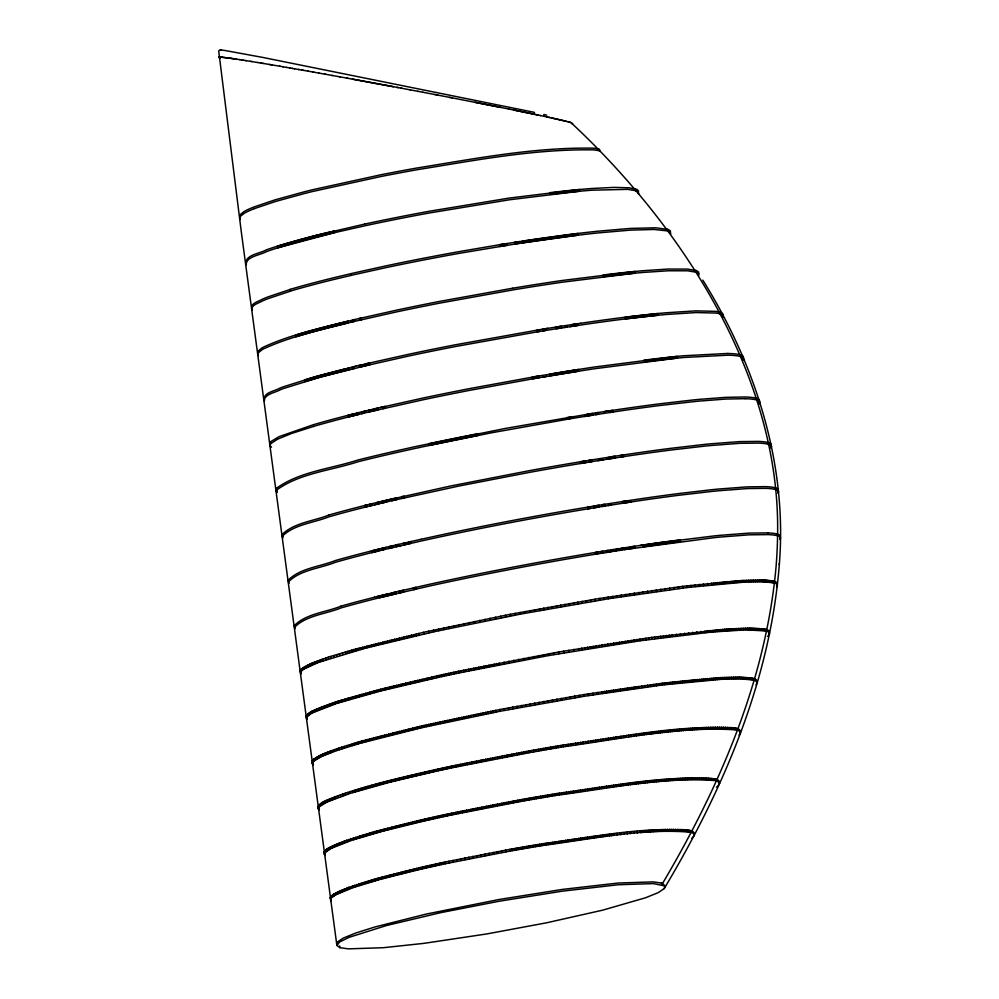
<?xml version="1.0" encoding="UTF-8"?>
<svg xmlns="http://www.w3.org/2000/svg" width="999" height="999" viewBox="0 0 999 999"><rect width="100%" height="100%" fill="white"/><g stroke="black" fill="none" stroke-linecap="round" stroke-linejoin="round"><path stroke-width="1.5" d="M777.11 583.841A45.017 7.43 -7.6 0 0 773.763 581.181L761.825 580.019L741.845 580.531L682.567 586.363L599.4 598.463L510.277 614.298L423.638 632.305L353.808 649.575L328.246 657.217L311.438 663.386L301.798 668.656L300.349 670.629L301.099 672.339M759.789 402.335L758.778 404.308M534.502 112.388L263.049 57.48L224.638 50.437L219.917 49.95L218.694 50.924L241.246 231.468L336.875 945.429L339.91 947.664L348.326 948.863L383.366 947.701L423.838 943.368L486.813 933.94L546.64 922.789L602.709 910.151L645.604 897.751L658.241 892.619L664.21 888.586C723.226 789.759 770.291 680.419 779.307 564.522L779.345 563.661M779.307 564.522C787.562 464.323 755.481 364.548 702.821 280.132M771.515 446.653L770.916 448.101M778.533 491.883L777.921 493.331M294.318 625.624C305.994 613.673 325.761 612.312 340.884 606.218M780.269 536.388L779.657 537.824M739.735 732.442L740.271 730.619L738.723 729.083A46.491 7.667 -7.6 0 0 736.051 728.184C678.109 724.325 620.342 737.374 563.149 745.067A442.345 73.002 -7.6 0 0 548.301 747.577A464.897 76.736 -7.6 0 0 528.708 751.023L453.558 765.721A457.192 75.462 -7.6 0 0 435.739 769.592C401.848 777.372 367.744 784.977 335.002 796.852C330.344 799.712 316.646 801.785 319.255 808.691M313.187 763.236L312.188 761.6L313.211 759.69L321.553 754.657L336.588 748.838L359.877 741.62L421.765 725.961L499.812 709.54L583.803 694.592L662.287 683.254L720.766 677.622L739.922 677.135L752.796 678.271A45.155 7.455 -7.6 0 1 755.506 679.195L756.83 680.344L756.618 682.167M282.105 534.49C294.093 522.739 313.449 521.153 328.671 515.134M777.16 583.841L776.61 585.039M692.931 837.312L694.38 835.139L693.256 833.291A46.454 7.667 -7.6 0 0 690.234 832.167C641.346 828.221 592.457 838.985 544.155 845.266A351.398 57.992 -7.6 0 0 527.047 848.114A372.252 61.439 -7.6 0 0 510.139 851.061L445.342 863.748A369.118 60.927 -7.6 0 0 430.02 867.107A350.524 57.855 -7.6 0 0 418.793 869.667L380.157 879.382L352.834 887.686L335.289 895.029L331.443 897.864L330.731 900.324L331.318 901.036L330.419 897.439L332.767 894.804L348.626 887.399L376.66 878.583L418.569 867.969A350.524 57.855 -7.6 0 1 429.795 865.396A369.118 60.927 -7.6 0 1 445.117 862.037L509.915 849.35A372.252 61.439 -7.6 0 1 526.823 846.403A351.398 57.992 -7.6 0 1 543.918 843.568C592.232 837.274 641.121 826.51 690.009 830.456A46.454 7.667 -7.6 0 1 693.031 831.593L694.043 832.654L693.855 834.277M638.723 193.606L638.311 191.92L636.55 190.871L627.822 189.36L592.395 190.172A133.841 22.09 -7.6 0 0 579.845 191.209L509.415 199.788L428.733 213.087A427.784 70.604 -7.6 0 0 364.785 225.811L332.667 233.079M325.374 854.17L324.313 851.81L326.973 848.988L344.43 841.033L375.037 831.53L420.716 820.042A390.634 64.473 -7.6 0 1 432.929 817.269A412.075 68.007 -7.6 0 1 449.575 813.636L519.93 799.862A418.007 68.993 -7.6 0 1 538.299 796.64A394.593 65.122 -7.6 0 1 556.88 793.543C609.215 786.75 662.112 775.024 715.109 778.908A47.09 7.767 -7.6 0 1 717.694 779.782L719.292 781.243L718.943 782.991M670.779 234.066L670.416 232.317L667.719 230.931L653.995 229.458L630.257 230.132L597.414 232.979A216.696 35.764 -7.6 0 0 578.296 235.152L514.76 244.018M313.399 426.486L291.533 433.491L277.585 439.173L270.754 443.668L270.017 445.591L271.528 447.215M307.13 717.781L306.268 716.558L306.656 715.159L311.388 711.513L336.538 701.673L380.669 689.223L438.998 675.474A546.69 90.235 -7.6 0 1 458.678 671.241L558.628 652.022L651.635 637.399L726.723 629.083L749.974 628.109L765.222 629.22L765.446 630.931L745.828 629.857L711.138 632.092L640.122 640.746L548.788 655.506L458.903 672.951A546.69 90.235 -7.6 0 0 439.223 677.185L380.894 690.921L336.763 703.383L311.613 713.224L306.88 716.857L306.493 718.256L307.355 719.48M336.875 945.429L339.623 941.995L348.926 937.387L386.438 925.536L440.609 912.674L499.175 901.235L562.562 891.133L618.306 884.752L653.346 883.591L663.935 885.751L664.797 887.025L664.21 888.586M276.036 488.598C299.288 471.503 330.844 468.856 357.929 460.015A502.06 82.867 -7.6 0 1 418.831 445.866L505.631 428.384L592.594 413.411M756.018 684.864L757.205 682.479L755.731 680.906A45.155 7.455 -7.6 0 0 753.021 679.982L740.147 678.833L720.991 679.332L662.512 684.952L584.028 696.291L500.049 711.251L421.99 727.659L360.102 743.318L336.813 750.549L321.778 756.368L313.449 761.4L312.412 763.298L313.411 764.934M723.164 317.245L723.114 315.509L720.254 313.898A46.503 7.68 -7.6 0 0 716.008 313.062L695.978 312.562L666.321 314.473A161.688 26.686 -7.6 0 0 658.204 315.234L625.287 318.918A328.421 54.208 -7.6 0 0 580.981 324.987L556.256 328.746M776.835 586.738L777.384 585.539A45.017 7.43 -7.6 0 0 773.988 582.879L763.036 581.743L743.993 582.13L686.962 587.549L608.304 598.776L520.204 614.16L433.816 631.78L364.922 648.326L318.319 662.449L303.409 669.305L300.761 671.852L301.099 673.85L300.861 672.14M717.806 786.126L719.605 783.366L717.919 781.48A47.09 7.767 -7.6 0 0 715.334 780.606C662.349 776.722 609.44 788.461 557.105 795.241A394.593 65.122 -7.6 0 0 538.523 798.351A418.007 68.993 -7.6 0 0 520.154 801.56L449.8 815.334A412.075 68.007 -7.6 0 0 433.154 818.968A390.634 64.473 -7.6 0 0 420.941 821.74L382.455 831.28L351.261 840.459L331.131 848.376L325.062 852.609L324.425 854.357L325.137 855.519L324.9 853.82M698.451 274.038L698.713 272.165L696.628 270.642L687.312 269.093L668.206 269.056L643.044 270.717A155.944 25.737 -7.6 0 0 635.152 271.441L561.301 280.607A417.857 68.968 -7.6 0 0 512.537 288.249M698.676 275.736L698.938 273.876L696.852 272.352L687.537 270.791L668.431 270.766L643.269 272.427A155.944 25.737 -7.6 0 0 635.376 273.139M739.023 735.139L740.546 732.754L738.948 730.781A46.491 7.667 -7.6 0 0 736.275 729.882C678.333 726.036 620.579 739.085 563.374 746.777A442.345 73.002 -7.6 0 0 548.526 749.275A464.897 76.736 -7.6 0 0 528.946 752.722L453.783 767.419A457.192 75.462 -7.6 0 0 435.964 771.29L389.423 782.329L350.312 793.343L326.748 802.135L319.655 806.493L318.406 808.378L319.018 810.027L318.793 808.328M722.776 315.821L722.876 313.811L720.029 312.2A46.503 7.68 -7.6 0 0 715.784 311.363L695.741 310.864L666.083 312.774A161.688 26.686 -7.6 0 0 657.979 313.524L625.062 317.22A328.421 54.208 -7.6 0 0 580.756 323.276M768.855 633.166L769.143 632.692A47.49 7.842 -7.6 0 0 765.384 629.195M769.367 634.39L768.681 635.376M742.919 358.629L743.443 357.405A47.065 7.767 -7.6 0 0 740.409 354.832L740.584 356.556M743.156 360.327L743.668 359.103A47.065 7.767 -7.6 0 0 740.634 356.543A49.088 8.104 -7.6 0 0 727.984 355.182L683.728 357.48A168.943 27.885 -7.6 0 0 677.522 358.079L594.892 368.693A437.375 72.19 -7.6 0 0 578.646 371.191L532.317 378.833M770.691 446.403L771.278 444.955A45.317 7.48 -7.6 0 0 768.331 442.619A45.792 7.555 -7.6 0 0 758.578 441.396L739.685 441.608L710.714 443.793A173.838 28.696 -7.6 0 0 704.395 444.43L670.391 448.376A360.09 59.428 -7.6 0 0 623.688 454.92M777.697 491.62L778.308 490.172A44.743 7.38 -7.6 0 0 775.386 487.862M779.882 539.535L780.494 538.099A44.381 7.33 -7.6 0 0 777.597 535.801A44.793 7.393 -7.6 0 0 767.956 534.602L749.262 534.827L720.541 537.025A172.777 28.521 -7.6 0 0 714.285 537.649L624.35 549.587M637.961 192.832L638.548 191.021L637.05 189.485L629.183 187.787L614.185 187.387L592.17 188.474A133.841 22.09 -7.6 0 0 579.62 189.51L509.19 198.077L428.509 211.388A427.784 70.604 -7.6 0 0 364.56 224.113M669.942 233.341L670.491 231.019L668.406 229.533L655.706 227.797L630.032 228.434L597.19 231.268A216.696 35.764 -7.6 0 0 578.071 233.441L514.535 242.32M758.553 402.597L759.565 400.636A45.966 7.592 -7.6 0 0 756.555 398.301A47.627 7.867 -7.6 0 0 744.854 396.99L725.486 397.365L699.138 399.375A172.09 28.397 -7.6 0 0 692.856 399.987L658.99 403.896A353.396 58.329 -7.6 0 0 612.699 410.339L604.07 411.625M767.532 636.4L768.156 635.876M691.745 838.248L692.369 837.774M716.458 787.125L717.17 786.625M254.483 208.579L275.437 201.498L304.995 193.381A296.228 48.889 -7.6 0 1 312.212 191.583L381.031 176.498A385.264 63.586 -7.6 0 1 416.67 169.793C475.049 160.414 533.816 148.926 593.144 149.875A48.314 7.98 -7.6 0 1 599.737 150.974L599.5 149.263A48.314 7.98 -7.6 0 0 592.907 148.164C533.578 147.215 474.812 158.716 416.446 168.094A385.264 63.586 -7.6 0 0 380.806 174.788L311.988 189.872A296.228 48.889 -7.6 0 0 304.77 191.683L275.212 199.8L254.258 206.88A107.979 17.82 -7.6 0 0 243.893 211.626L239.635 215.135L240.122 217.807M246.066 263.174C245.205 254.857 260.427 253.396 266.333 249.862A179.033 29.545 -7.6 0 1 277.235 246.216L315.234 235.589L364.56 224.113M354.757 319.53C324.051 327.385 292.557 333.803 263.611 347.04A94.455 15.584 -7.6 0 0 261.563 348.214L257.892 351.286L258.092 353.933M354.982 321.228C324.288 329.083 292.782 335.502 263.836 348.751A94.455 15.584 -7.6 0 0 261.8 349.912L258.129 352.984L258.316 355.632M290.259 289.423L268.057 296.878A133.391 22.015 -7.6 0 0 262.325 299.225C258.966 301.373 249.887 303.396 252.06 308.541M290.484 291.134L268.281 298.576A133.391 22.015 -7.6 0 0 262.55 300.924C259.203 303.072 250.112 305.107 252.285 310.252M356.368 366.109L316.171 376.511L283.679 386.7A155.944 25.737 -7.6 0 0 280.257 387.974C275.274 390.959 263.711 392.42 264.161 399.338M370.08 364.623L320.417 377.098L283.903 388.399A155.944 25.737 -7.6 0 0 280.482 389.685C275.499 392.669 263.936 394.118 264.385 401.036M334.615 232.617L277.46 247.927A220.604 36.414 -7.6 0 1 290.472 244.018A263.361 43.469 -7.6 0 1 304.47 240.16M270.242 444.742L269.78 443.431L271.016 441.446L279.183 436.6L313.174 424.775A328.883 54.283 -7.6 0 1 347.652 415.422L359.091 412.55M367.195 504.87L364.822 505.469L371.99 503.683M283.092 537.712A46.091 7.605 -7.6 0 1 282.38 536.188C294.268 524.438 313.723 522.852 328.908 516.833A357.18 58.953 -7.6 0 1 365.097 507.18L367.42 506.58M369.23 551.498L378.796 549.125M379.021 550.824L369.455 553.209A357.779 59.053 -7.6 0 0 335.439 562.287C320.192 568.468 300.262 569.817 288.461 581.868A44.705 7.38 -7.6 0 0 289.186 583.154M374.538 597.202L388.823 593.681M349.962 369.43L345.604 370.517A377.934 62.375 -7.6 0 0 337.013 372.689A336.588 55.557 -7.6 0 0 320.417 377.098A278.946 46.041 -7.6 0 0 304.795 381.568M365.047 507.167L372.215 505.394M371.603 550.899L393.469 545.591M371.828 552.609L383.878 549.65M376.885 596.615L403.471 590.197M347.565 368.269L349.75 367.732M359.315 414.248L354.682 415.397A402.622 66.446 -7.6 0 0 347.827 417.12L363.986 413.111M379.47 597.727L426.248 586.763A622.439 102.735 -7.6 0 1 499.787 571.465L512.787 568.943A607.579 100.275 -7.6 0 1 589.997 555.094L597.889 553.808M356.755 413.124L378.009 408.029M369.58 504.283L396.541 497.839M369.805 505.981L386.825 501.873M348.176 321.091L341.683 322.677A361.95 59.74 -7.6 0 0 326.885 326.411A314.298 51.873 -7.6 0 0 310.739 330.744A260.664 43.019 -7.6 0 0 295.617 335.14M348.401 322.802L341.908 324.388A361.95 59.74 -7.6 0 0 327.123 328.109A314.298 51.873 -7.6 0 0 310.976 332.442A260.664 43.019 -7.6 0 0 295.854 336.838M351.948 367.195L360.826 365.047M352.172 368.893L354.37 368.356M374.613 504.807L379.47 503.621M330.731 233.541L324.937 234.94A329.832 54.433 -7.6 0 0 319.23 236.351A303.908 50.162 -7.6 0 0 304.458 240.16M361.413 411.988L366.109 410.851M361.638 413.686L378.234 409.74M376.823 502.509L379.245 501.923M381.206 548.538L386.076 547.352M381.431 550.237L393.693 547.302M330.494 231.843L324.7 233.242A329.832 54.433 -7.6 0 0 318.993 234.653A303.908 50.162 -7.6 0 0 304.233 238.449A263.361 43.469 -7.6 0 0 290.234 242.307A220.604 36.414 -7.6 0 0 277.223 246.216M350.587 322.277L395.941 312.038A511.563 84.428 -7.6 0 1 439.398 303.184L512.749 289.947A417.857 68.968 -7.6 0 1 561.525 282.305L635.376 273.139A187.55 30.957 -7.6 0 0 619.417 274.8A231.331 38.174 -7.6 0 0 603.309 276.673M391.233 593.106L396.103 591.932M396.328 593.643L374.762 598.913A354.295 58.479 -7.6 0 0 341.059 607.916C325.961 614.035 306.206 615.384 294.543 627.335A44.393 7.33 -7.6 0 0 295.267 628.596M358.591 365.572L369.855 362.912M358.828 367.282L409.028 355.956A551.623 91.046 -7.6 0 1 454.97 346.616L539.885 331.381M368.469 410.277L370.841 409.715M368.693 411.988L422.677 399.875A587.874 97.028 -7.6 0 1 469.93 390.297L539.385 377.622M381.693 501.336L450.649 485.989L529.57 470.616A601.46 99.263 -7.6 0 1 566.183 464.148L586.138 460.814M381.918 503.034L396.765 499.55M388.536 546.765L398.426 544.43M388.761 548.476L421.403 540.958A629.345 103.871 -7.6 0 1 573.638 511.238L599.313 506.93M332.442 231.381L334.39 230.919M352.56 320.042L395.716 310.339A511.563 84.428 -7.6 0 1 439.173 301.486L512.524 288.236M398.551 591.358L426.024 585.064A622.439 102.735 -7.6 0 1 499.562 569.755L512.562 567.232A607.579 100.275 -7.6 0 1 589.772 553.396L597.664 552.097M398.776 593.056L403.708 591.908M365.322 363.973L408.803 354.258A551.623 91.046 -7.6 0 1 454.745 344.905L539.66 329.682M373.214 409.153L422.452 398.164A587.874 97.028 -7.6 0 1 469.705 388.586L539.16 375.911M359.19 318.481L361.413 317.969M359.415 320.192L361.638 319.668M391.783 500.711L458.841 486.051L529.795 472.315A601.46 99.263 -7.6 0 1 566.408 465.846L586.376 462.512M395.954 545.004L421.178 539.248M396.178 546.715L401.173 545.554M350.749 273.676L384.615 266.159A472.839 78.047 -7.6 0 1 459.89 251.486L504.47 243.906M350.986 275.374L384.84 267.869A472.839 78.047 -7.6 0 1 460.127 253.184L519.805 243.244M380.419 407.467L385.252 406.356M403.434 543.269L405.944 542.694M403.658 544.967L411.226 543.244M383.054 408.616L385.477 408.067M401.561 496.69L404.071 496.116M401.785 498.389L404.308 497.814M408.466 542.107L411.001 541.533M413.424 587.899L415.934 587.337M413.648 589.61L416.158 589.035M418.993 447.564L492.195 432.667L570.042 418.793M429.046 443.643L432.267 442.957A605.856 100 -7.6 0 1 451.848 438.886A623.251 102.86 -7.6 0 1 478.421 433.578M429.27 445.354L432.492 444.667A605.856 100 -7.6 0 1 452.072 440.596A623.251 102.86 -7.6 0 1 478.646 435.277M532.092 377.135L578.409 369.48A437.375 72.19 -7.6 0 1 594.655 366.995L677.285 356.368A168.943 27.885 -7.6 0 1 683.491 355.769L727.809 353.459M542.932 377.023L546.478 376.423M604.845 504.295L573.376 509.515A629.345 103.871 -7.6 0 0 421.253 539.26M566.982 417.557L572.639 416.62M567.207 419.255L592.832 415.109M580.419 461.75L591.883 459.877M580.644 463.461L592.12 461.575M587.612 507.117L590.471 506.643M587.837 508.816L590.709 508.341M536.95 330.12L561.5 326.186M537.175 331.83L545.329 330.494M599.088 505.232L593.344 506.168M593.568 507.867L605.069 506.006M595.029 552.534L602.934 551.236M595.254 554.233L603.159 552.947M499.463 244.718L519.567 241.546M499.687 246.428L507.192 245.217M542.37 329.233L547.814 328.346M542.594 330.944L561.725 327.884M588.998 460.339L614.972 456.231M589.223 462.05L603.633 459.727M600.287 551.673L608.216 550.387M600.511 553.371L635.002 547.964M584.253 416.471L598.551 414.21M597.864 460.651L615.197 457.929M601.947 504.757L627.984 500.686M602.185 506.468L610.839 505.082M605.556 550.811L613.511 549.55M605.781 552.522L611.076 551.673M586.888 414.31L598.326 412.512M607.954 505.544L634.015 501.51A357.942 59.078 -7.6 0 1 677.859 495.379L711.825 491.433A174.126 28.734 -7.6 0 1 718.119 490.796L747.077 488.586L765.933 488.349A45.117 7.443 -7.6 0 1 775.636 489.56A44.743 7.38 -7.6 0 1 778.496 491.883M610.851 549.962L618.806 548.713M613.736 551.248L616.383 550.836M556.018 327.048L577.996 323.676M606.53 459.278L623.9 456.605A360.09 59.428 -7.6 0 1 670.616 450.062L704.632 446.128A173.838 28.696 -7.6 0 1 710.938 445.504L739.922 443.306L758.84 443.094A45.792 7.555 -7.6 0 1 768.568 444.318A45.317 7.48 -7.6 0 1 771.478 446.653M616.158 549.125L624.125 547.889M619.03 550.412L621.69 549.999M595.466 412.949L612.687 410.327M595.704 414.66L612.924 412.025A353.396 58.329 -7.6 0 1 659.215 405.582L693.081 401.698A172.09 28.397 -7.6 0 1 699.362 401.074L725.711 399.063L745.142 398.676M609.178 457.117L623.676 454.907L620.766 455.344M621.478 548.289L634.777 546.253M564.46 327.46L567.207 327.048M622.177 501.573L633.791 499.812A357.942 59.078 -7.6 0 1 677.634 493.681L711.6 489.722A174.126 28.734 -7.6 0 1 717.894 489.098L746.852 486.888L765.709 486.638A45.117 7.443 -7.6 0 1 775.411 487.862M622.414 503.271L631.118 501.948M569.979 326.623L578.221 325.374M620.991 457.043L623.9 456.605M629.445 547.065L645.454 544.68A375.162 61.913 -7.6 0 1 658.865 542.757L714.06 535.939A172.777 28.521 -7.6 0 1 720.304 535.314L749.038 533.116L767.769 532.879M572.489 324.5L580.744 323.264M610.039 412.462L612.924 412.025M640.109 545.466L658.865 542.757A320.879 52.959 -7.6 0 1 680.356 539.872M643.006 546.778L645.691 546.378A375.162 61.913 -7.6 0 1 659.09 544.467A320.879 52.959 -7.6 0 1 680.581 541.583M571.965 123.551L572.652 123.539L571.89 123.551M221.179 50L220.517 49.962M221.728 57.243L228.009 57.967M227.747 57.93L229.096 58.104M228.222 57.992L229.995 58.229M229.32 58.142L235.589 59.028M230.22 58.267L230.919 58.354M231.144 58.392L231.855 58.491M232.093 58.529L232.58 58.591A124.413 4.733 11.3 0 1 235.14 58.966M235.327 58.991L236.488 59.166M236.351 59.141L239.285 59.59M239.211 59.578L241.258 59.89M241.196 59.878L242.158 60.027M242.757 60.127L243.731 60.277M243.581 60.252L245.454 60.539M245.429 60.539L246.328 60.677M246.229 60.664L250.786 61.389M250.599 61.364L252.01 61.588M251.711 61.538L257.73 62.525M257.592 62.5L260.764 63.024M260.539 62.987L261.413 63.124M261.089 63.074L263.299 63.436M262.7 63.337L269.493 64.485M269.255 64.436L271.166 64.76M270.592 64.66L271.928 64.885M271.728 64.86L280.095 66.284M279.658 66.209L283.204 66.808M283.054 66.783L286.688 67.42M286.488 67.383L290.559 68.082M289.91 67.969L292.695 68.456M292.195 68.369L294.493 68.769M294.118 68.706L299.088 69.568M298.414 69.455L302.535 70.18M302.023 70.092L303.696 70.38M303.484 70.342L308.304 71.191M307.854 71.116L313.748 72.165M312.937 72.015L318.943 73.089M318.731 73.052L332.505 75.512M324.563 74.088L325.649 74.288M332.03 75.424L340.135 76.898M339.747 76.823L347.852 78.297M346.803 78.109L352.709 79.183A463.349 17.645 11.3 0 1 393.381 86.701M352.497 79.146L398.239 87.612M396.953 87.363L401.81 88.274M400.686 88.062L410.477 89.91M409.94 89.81L418.119 91.359M417.869 91.309L423.039 92.283M422.814 92.245L435.289 94.618M434.602 94.493L437.912 95.13M436.551 94.868L450.462 97.54M449.562 97.365L452.06 97.852M451.735 97.777L498.389 106.93M500.661 107.392L497.889 106.831A263.112 10.015 11.3 0 0 474.937 102.298M499.238 107.105L508.978 109.053M508.541 108.966L514.485 110.177A133.229 5.07 11.3 0 1 538.074 115.035M513.611 110.002L540.621 115.584M664.572 885.314L661.538 883.079L653.121 881.88L618.081 883.041L562.325 889.422L498.951 899.525L426.073 914.11L374.75 927.022L355.844 932.991L343.206 938.123L337.237 942.157L336.651 943.73L337.512 944.992M540.259 115.509L544.03 116.309M543.831 116.271L546.828 116.908M546.603 116.858L548.938 117.37M548.663 117.308L549.575 117.507M549.325 117.445L551.373 117.894M551.236 117.87L565.172 121.054A47.165 1.798 11.3 0 0 551.585 117.944M543.768 114.485L546.728 115.172M565.047 121.016L566.533 121.391M566.346 121.341L568.369 121.853M567.907 121.741L568.918 122.003M568.693 121.94L570.729 122.502M570.891 122.552L570.479 122.427A30.532 1.161 11.3 0 0 569.13 122.065M570.941 122.565C679.707 223.901 781.655 375.749 777.534 537.125A423.601 392.345 -73.3 0 1 775.961 567.857C765.609 681.131 719.218 787.836 661.763 884.777L661.538 883.079M219.53 57.68L220.28 57.954A33.242 1.261 11.3 0 1 219.555 57.692L218.981 57.405M240.359 219.518L239.86 216.845L244.181 213.324A107.979 17.82 -7.6 0 1 254.545 208.579M246.303 264.872C245.429 256.568 260.652 255.107 266.571 251.573A179.033 29.545 -7.6 0 1 277.46 247.927M775.349 487.874L775.574 489.572M768.281 442.632L768.506 444.33M767.731 532.892A44.793 7.393 -7.6 0 1 777.384 534.09L777.559 535.814M756.518 398.314L756.743 400.012A45.966 7.592 -7.6 0 1 759.752 402.347M773.688 581.193L773.913 582.892M773.139 581.056L773.363 582.767M772.552 580.931L772.776 582.629M771.915 580.806L772.152 582.517M771.253 580.706L771.478 582.405M770.554 580.594L770.778 582.305M769.817 580.506L770.042 582.205M769.043 580.419L769.267 582.117M768.231 580.344L768.468 582.042M767.407 580.269L767.632 581.98M766.533 580.207L766.77 581.918M765.646 580.157L765.871 581.855M764.722 580.107L764.959 581.818M763.785 580.069L764.01 581.768M762.811 580.044L763.036 581.743M761.825 580.019L762.05 581.718M759.777 579.982L760.002 581.693M757.667 579.982L757.891 581.693M764.01 628.97L764.235 630.681M762.662 628.758L762.886 630.469M720.029 312.2L720.254 313.898M755.481 580.007L755.706 581.705M761.188 628.583L761.413 630.282M753.221 580.044L753.458 581.755M759.577 628.433L759.814 630.132M757.854 628.309L758.091 630.007M750.923 580.119L751.148 581.818M756.018 628.221L756.243 629.919M748.563 580.207L748.8 581.905M754.07 628.159L754.307 629.857M746.178 580.307L746.403 582.017M752.06 628.121L752.297 629.82M743.756 580.431L743.993 582.13M749.974 628.109L750.199 629.807M741.845 580.531L742.082 582.242M747.814 628.121L748.051 629.82M739.922 580.656L740.147 582.355M752.796 678.271L753.021 679.982M745.604 628.159L745.828 629.857M751.61 678.034L751.835 679.732M737.961 580.781L738.199 582.479M750.286 677.809L750.511 679.52M695.704 270.329L695.928 272.04M743.318 628.221L743.543 629.919M736.001 580.906L736.226 582.617M748.838 677.622L749.063 679.332M740.996 628.296L741.221 629.994M747.264 677.472L747.489 679.17M734.015 581.056L734.24 582.754M745.579 677.347L745.803 679.045M738.636 628.396L738.86 630.094M732.03 581.206L732.255 582.904M743.78 677.247L744.018 678.945M730.032 581.356L730.257 583.066M736.238 628.508L736.463 630.207M741.882 677.172L742.107 678.883M728.021 581.518L728.246 583.229M734.377 628.608L734.602 630.307M739.922 677.135L740.147 678.833M732.492 628.708L732.717 630.419M726.011 581.693L726.236 583.391M737.874 677.11L738.099 678.808M730.581 628.833L730.806 630.531M723.975 581.868L724.213 583.566M735.764 677.11L735.988 678.821M728.658 628.958L728.883 630.656M721.94 582.042L722.177 583.753M733.591 677.135L733.815 678.845M726.723 629.083L726.96 630.794M719.904 582.23L720.129 583.94M731.355 677.185L731.58 678.895M724.787 629.22L725.012 630.931M717.856 582.429L718.081 584.128M722.826 629.37L723.051 631.081M736.051 728.184L736.275 729.882M729.07 677.247L729.295 678.958M715.796 582.629L716.021 584.328M734.889 727.934L735.114 729.632M667.494 229.221L667.719 230.931M720.866 629.532L721.091 631.231M733.603 727.722L733.828 729.42M726.748 677.334L726.972 679.045M713.736 582.829L713.96 584.54M732.205 727.534L732.429 729.233M718.893 629.682L719.118 631.393M724.387 677.447L724.612 679.145M711.675 583.041L711.912 584.74M730.681 727.372L730.906 729.07M716.907 629.857L717.145 631.555M722.589 677.534L722.814 679.233M729.058 727.235L729.282 728.945M714.922 630.032L715.147 631.73M720.766 677.622L720.991 679.332M727.322 727.135L727.547 728.833M707.567 583.466L707.804 585.164M712.924 630.207L713.149 631.905M718.93 677.734L719.155 679.432M725.486 727.047L725.711 728.758M710.913 630.394L711.138 632.092M717.07 677.846L717.294 679.545M723.576 726.997L723.813 728.708M703.433 583.916L703.658 585.614M708.903 630.581L709.128 632.28M715.197 677.971L715.421 679.67M721.603 726.972L721.827 728.671M713.311 678.096L713.548 679.807M706.892 630.769L707.117 632.479M719.555 726.96L719.779 728.671M699.275 584.378L699.5 586.076M711.425 678.234L711.65 679.932M704.869 630.968L705.094 632.679M717.444 726.972L717.669 728.683M709.527 678.371L709.752 680.082M715.284 727.01L715.509 728.721M695.092 584.852L695.329 586.55M707.617 678.521L707.841 680.232M700.836 631.38L701.073 633.091M713.061 727.072L713.298 728.771M705.694 678.683L705.918 680.381M710.801 727.135L711.038 728.845M703.771 678.845L703.995 680.544M690.921 585.339L691.146 587.05M696.79 631.805L697.015 633.516M708.516 727.235L708.741 728.933M701.822 679.008L702.047 680.706M715.109 778.908L715.334 780.606M635.439 188.861L635.664 190.572M713.998 778.671L714.223 780.369M706.793 727.309L707.017 729.008M699.874 679.183L700.112 680.881M712.762 778.458L712.986 780.157M686.738 585.851L686.962 587.549M692.707 632.255L692.931 633.953M705.057 727.397L705.282 729.095M711.425 778.271L711.65 779.969M697.926 679.357L698.151 681.056M703.296 727.484L703.533 729.195M709.977 778.109L710.214 779.819M695.978 679.545L696.203 681.243M708.428 777.971L708.653 779.682M682.567 586.363L682.792 588.061M701.523 727.584L701.76 729.295M688.611 632.717L688.835 634.415M694.018 679.732L694.243 681.43M706.78 777.871L707.005 779.57M699.737 727.697L699.974 729.395M692.057 679.919L692.282 681.618M705.032 777.784L705.269 779.482M697.939 727.809L698.176 729.52M678.408 586.888L678.633 588.586M684.515 633.191L684.74 634.889M690.084 680.119L690.321 681.817M703.221 777.721L703.458 779.42M696.141 727.934L696.365 729.645M701.335 777.684L701.573 779.382M688.124 680.319L688.348 682.017M694.317 728.059L694.542 729.769M680.406 633.678L680.631 635.376M674 587.449L674.225 589.16M699.387 777.659L699.625 779.37M686.138 680.519L686.375 682.23M692.494 728.196L692.719 729.907M697.377 777.672L697.614 779.37M690.659 728.346L690.883 730.044M684.165 680.731L684.39 682.429M676.311 634.178L676.535 635.876M688.811 728.483L689.035 730.194M695.316 777.697L695.541 779.395M682.18 680.943L682.404 682.642M669.58 588.036L669.805 589.735M686.95 728.646L687.175 730.344M693.194 777.734L693.431 779.445M680.194 681.156L680.431 682.866M685.089 728.795L685.314 730.506M672.227 634.677L672.464 636.388M678.221 681.38L678.446 683.079M691.033 777.796L691.271 779.495M665.159 588.623L665.384 590.334M683.216 728.958L683.441 730.669M676.236 681.605L676.46 683.304M688.835 777.871L689.073 779.57M669.293 635.052L669.517 636.763M681.343 729.133L681.568 730.831M687.225 777.934L687.462 779.645M674.25 681.83L674.475 683.528M660.726 589.223L660.963 590.933M679.47 729.307L679.695 731.006M685.601 778.009L685.826 779.72M666.358 635.426L666.583 637.137M672.252 682.055L672.477 683.766M677.584 729.482L677.809 731.181M683.953 778.096L684.178 779.794M670.254 682.292L670.491 683.99M690.009 830.456L690.234 832.167M663.411 635.814L663.636 637.524M675.699 729.67L675.923 731.368M682.292 778.184L682.517 779.882M688.96 830.231L689.198 831.93M656.306 589.835L656.53 591.545M668.269 682.529L668.493 684.228M687.824 830.032L688.049 831.73M680.606 778.271L680.831 779.982M673.801 729.844L674.038 731.555M686.575 829.857L686.8 831.555M660.464 636.201L660.689 637.911M666.271 682.767L666.495 684.465M678.92 778.383L679.145 780.082M685.227 829.694L685.451 831.405M671.915 730.044L672.14 731.743M677.222 778.483L677.447 780.194M651.885 590.459L652.122 592.17M664.273 683.004L664.497 684.715M683.791 829.57L684.015 831.268M657.517 636.6L657.742 638.299M670.004 730.232L670.242 731.942M675.511 778.608L675.736 780.306M682.255 829.457L682.479 831.156M662.287 683.254L662.512 684.952M668.106 730.431L668.331 732.142M680.631 829.37L680.856 831.068M673.788 778.721L674.013 780.431M654.57 636.987L654.795 638.698M666.196 730.631L666.433 732.342M647.489 591.083L647.714 592.794M678.945 829.307L679.17 831.006M659.328 683.616L659.552 685.326M672.052 778.845L672.277 780.556M664.298 730.843L664.522 732.542M651.635 637.399L651.86 639.098M677.197 829.257L677.422 830.968M670.317 778.983L670.541 780.681M656.38 683.99L656.605 685.701M662.387 731.056L662.612 732.754M675.374 829.232L675.611 830.943M668.568 779.12L668.793 780.818M643.094 591.72L643.319 593.431M648.701 637.799L648.925 639.51M660.476 731.268L660.701 732.966M666.808 779.257L667.032 780.968M673.513 829.232L673.738 830.931M653.421 684.365L653.646 686.076M658.566 731.48L658.791 733.179M665.047 779.407L665.272 781.118M671.578 829.245L671.815 830.943M645.766 638.211L645.991 639.909M638.711 592.37L638.935 594.068M663.274 779.57L663.511 781.268M650.461 684.752L650.686 686.463M656.643 731.693L656.867 733.403M669.605 829.27L669.842 830.981M642.832 638.623L643.056 640.322M661.5 779.72L661.738 781.43M654.732 731.917L654.957 733.628M667.594 829.32L667.819 831.031M647.502 685.139L647.727 686.85M659.727 779.882L659.952 781.593M634.315 593.019L634.54 594.717M652.809 732.142L653.034 733.853M665.546 829.382L665.771 831.093M639.897 639.048L640.122 640.746M657.954 780.044L658.179 781.755M664.06 829.445L664.285 831.143M650.886 732.367L651.111 734.078M644.542 685.539L644.767 687.237M656.156 780.219L656.393 781.917M662.562 829.507L662.787 831.205M636.962 639.46L637.187 641.171M648.975 732.604L649.2 734.302M629.919 593.681L630.157 595.379M654.37 780.394L654.595 782.092M661.038 829.57L661.276 831.28M641.583 685.938L641.808 687.637M659.515 829.645L659.74 831.355M634.028 639.884L634.253 641.595M646.428 732.916L646.665 734.615M652.572 780.569L652.797 782.279M657.966 829.732L658.191 831.43M638.636 686.338L638.861 688.049M650.774 780.756L650.998 782.454M625.536 594.343L625.761 596.041M643.893 733.229L644.118 734.927M631.093 640.322L631.318 642.02M656.418 829.819L656.643 831.53M636.338 686.663L636.563 688.361M648.975 780.943L649.2 782.642M654.845 829.919L655.069 831.618M641.346 733.541L641.57 735.252M647.177 781.131L647.402 782.829M628.171 640.746L628.396 642.457M653.271 830.019L653.496 831.717M634.04 686.975L634.265 688.686M621.153 595.017L621.378 596.715M645.366 781.318L645.591 783.029M651.685 830.119L651.91 831.83M638.798 733.865L639.035 735.576M631.73 687.3L631.967 689.01M625.249 641.183L625.474 642.894M643.556 781.518L643.781 783.216M650.087 830.231L650.312 831.942M636.263 734.19L636.488 735.901M629.432 687.624L629.657 689.335M648.488 830.356L648.713 832.055M641.745 781.717L641.97 783.416M616.783 595.691L617.007 597.402M622.327 641.62L622.564 643.331M646.865 830.469L647.102 832.179M633.716 734.527L633.94 736.226M639.934 781.917L640.159 783.628M627.135 687.961L627.36 689.66M645.254 830.606L645.479 832.304M619.417 642.07L619.642 643.768M638.124 782.13L638.349 783.828M624.837 688.286L625.062 689.984M631.168 734.864L631.393 736.563M612.424 596.378L612.649 598.089M643.618 830.731L643.856 832.442M636.301 782.329L636.525 784.04M641.995 830.868L642.22 832.567M616.495 642.507L616.733 644.218M622.552 688.623L622.777 690.321M628.633 735.202L628.858 736.9M634.477 782.542L634.715 784.252M640.347 831.006L640.584 832.716M608.079 597.065L608.304 598.776M620.254 688.948L620.479 690.659M632.667 782.754L632.891 784.465M626.098 735.539L626.323 737.25M613.586 642.956L613.811 644.667M637.075 831.305L637.3 833.004M617.969 689.285L618.194 690.996M630.294 783.041L630.519 784.739M623.551 735.888L623.776 737.587M610.676 643.418L610.901 645.117M603.733 597.764L603.97 599.475M615.671 689.635L615.896 691.333M627.909 783.328L628.134 785.027M621.016 736.238L621.241 737.936M633.766 831.605L633.99 833.316M607.767 643.868L608.004 645.566M613.386 689.972L613.611 691.67M625.536 783.616L625.761 785.326M618.468 736.588L618.693 738.298M599.4 598.463L599.625 600.174M630.444 831.93L630.669 833.641M604.87 644.33L605.094 646.028M611.101 690.309L611.326 692.02M623.151 783.915L623.376 785.626M615.933 736.95L616.158 738.648M608.816 690.659L609.04 692.369M601.972 644.78L602.197 646.49M620.766 784.215L620.991 785.926M627.097 832.267L627.322 833.978M595.067 599.175L595.292 600.886M613.398 737.312L613.623 739.01M606.53 691.008L606.755 692.707M618.381 784.527L618.606 786.225M599.075 645.242L599.3 646.952M623.751 832.629L623.975 834.327M610.864 737.674L611.088 739.372M604.245 691.358L604.47 693.056M615.996 784.839L616.233 786.538M590.746 599.887L590.971 601.598M596.191 645.716L596.415 647.414M608.329 738.036L608.553 739.735M601.972 691.708L602.197 693.418M620.379 832.991L620.616 834.689M613.623 785.152L613.848 786.85M605.794 738.398L606.031 740.109M593.294 646.178L593.518 647.876M586.425 600.611L586.65 602.31M611.238 785.464L611.463 787.162M617.02 833.366L617.245 835.064M597.414 692.419L597.652 694.118M603.271 738.773L603.496 740.484M590.409 646.653L590.634 648.351M608.866 785.776L609.09 787.487M613.661 833.753L613.898 835.451M600.749 739.148L600.973 740.858M582.117 601.336L582.342 603.034M606.48 786.101L606.705 787.811M587.524 647.127L587.749 648.826M592.882 693.131L593.106 694.842M611.488 834.003L611.713 835.713M598.214 739.522L598.451 741.233M604.095 786.425L604.32 788.136M584.64 647.602L584.877 649.3M609.29 834.265L609.527 835.963M577.822 602.06L578.046 603.771M595.691 739.909L595.916 741.608M601.723 786.762L601.947 788.461M588.336 693.855L588.561 695.566M607.105 834.527L607.33 836.238M581.768 648.076L581.992 649.775M593.169 740.296L593.406 741.995M599.338 787.087L599.562 788.798M604.919 834.802L605.144 836.5M573.538 602.797L573.763 604.495M578.896 648.551L579.133 650.262M590.659 740.671L590.884 742.382M596.965 787.424L597.19 789.135M602.722 835.077L602.946 836.775M583.803 694.592L584.028 696.291M594.592 787.761L594.817 789.472M588.136 741.058L588.374 742.769M600.536 835.351L600.761 837.05M569.255 603.533L569.48 605.232M573.826 649.412L574.05 651.111M592.22 788.111L592.444 789.809M598.339 835.626L598.576 837.337M585.626 741.458L585.851 743.156M579.283 695.329L579.507 697.027M589.847 788.448L590.072 790.159M596.153 835.913L596.378 837.612M564.984 604.27L565.209 605.981M583.116 741.845L583.341 743.556M593.968 836.2L594.193 837.899M587.474 788.798L587.699 790.509M568.743 650.274L568.968 651.985M574.762 696.066L574.999 697.777M580.606 742.245L580.844 743.943M591.77 836.488L592.007 838.186M560.726 605.019L560.951 606.718M585.114 789.148L585.339 790.858M578.109 742.644L578.334 744.342M589.585 836.775L589.81 838.486M570.267 696.815L570.491 698.526M582.742 789.51L582.966 791.208M563.673 651.148L563.911 652.846M575.599 743.044L575.824 744.742M556.468 605.769L556.693 607.479M587.387 837.075L587.624 838.785M580.382 789.859L580.606 791.558M573.101 743.443L573.326 745.142M585.202 837.374L585.426 839.085M565.784 697.577L566.008 699.275M578.021 790.221L578.246 791.92M558.628 652.022L558.853 653.733M552.21 606.53L552.447 608.229M570.604 743.843L570.829 745.554M583.016 837.674L583.241 839.385M575.661 790.571L575.886 792.282M580.831 837.986L581.056 839.684M568.119 744.255L568.344 745.953M561.313 698.338L561.538 700.037M573.301 790.946L573.526 792.644M547.976 607.28L548.201 608.99M578.646 838.298L578.871 839.997M553.583 652.909L553.808 654.62M565.621 744.655L565.859 746.365M570.953 791.308L571.178 793.006M576.46 838.598L576.685 840.309M563.136 745.067L563.374 746.777M556.843 699.1L557.067 700.799M568.593 791.67L568.831 793.381M543.756 608.054L543.98 609.752M574.275 838.923L574.5 840.621M548.551 653.808L548.788 655.506M560.664 745.479L560.889 747.19M566.246 792.045L566.47 793.743M572.102 839.235L572.327 840.933M552.385 699.874L552.609 701.573M558.179 745.903L558.404 747.602M539.535 608.816L539.772 610.514M563.898 792.419L564.123 794.118M569.917 839.547L570.142 841.258M543.543 654.707L543.781 656.405M555.706 746.315L555.931 748.014M561.55 792.794L561.788 794.492M567.732 839.872L567.969 841.583M547.939 700.649L548.164 702.359M553.234 746.728L553.458 748.438M559.215 793.169L559.44 794.867M565.559 840.196L565.784 841.907M534.627 609.715L534.865 611.425M538.561 655.606L538.786 657.305M550.761 747.152L550.998 748.863M563.386 840.521L563.611 842.232M556.88 793.543L557.105 795.241M543.493 701.435L543.731 703.134M561.213 840.858L561.438 842.557M548.301 747.577L548.526 749.275M554.545 793.918L554.77 795.629M529.732 610.626L529.97 612.325M559.053 841.183L559.278 842.894M552.21 794.305L552.447 796.016M545.841 748.001L546.066 749.7M533.578 656.518L533.803 658.216M539.073 702.222L539.298 703.933M556.88 841.52L557.105 843.218M549.887 794.692L550.112 796.39M543.381 748.426L543.606 750.124M524.85 611.538L525.074 613.236M554.72 841.857L554.944 843.556M547.564 795.079L547.789 796.777M540.934 748.85L541.158 750.561M528.621 657.429L528.846 659.128M534.665 703.021L534.89 704.72M552.547 842.194L552.772 843.893M545.242 795.466L545.466 797.165M538.473 749.287L538.711 750.986M519.98 612.449L520.204 614.16M550.387 842.532L550.611 844.242M542.919 795.853L543.144 797.564M530.269 703.82L530.494 705.519M536.026 749.712L536.263 751.423M523.663 658.353L523.888 660.052M548.226 842.881L548.463 844.58M540.609 796.253L540.834 797.951M533.591 750.149L533.816 751.847M546.078 843.218L546.303 844.929M515.122 613.374L515.347 615.072M538.299 796.64L538.523 798.351M525.886 704.62L526.111 706.318M543.918 843.568L544.155 845.266M531.143 750.586L531.381 752.284M518.718 659.278L518.943 660.976M535.988 797.04L536.213 798.738M541.77 843.918L542.007 845.616M528.708 751.023L528.946 752.722M510.277 614.298L510.501 616.008M521.503 705.431L521.728 707.13M533.691 797.439L533.916 799.138M539.635 844.267L539.86 845.966M526.286 751.46L526.51 753.159M513.798 660.214L514.023 661.912M531.381 797.839L531.618 799.537M537.487 844.617L537.712 846.315M505.457 615.234L505.681 616.932M523.851 751.897L524.088 753.596M517.145 706.243L517.37 707.941M529.083 798.238L529.308 799.937M535.352 844.967L535.576 846.677M521.428 752.334L521.665 754.045M508.891 661.151L509.115 662.849M533.204 845.329L533.441 847.027M526.798 798.638L527.022 800.349M519.018 752.784L519.243 754.482M500.649 616.171L500.874 617.869M512.787 707.055L513.011 708.766M531.081 845.678L531.306 847.389M524.5 799.05L524.725 800.748M516.595 753.221L516.82 754.932M528.946 846.041L529.17 847.751M504.008 662.087L504.233 663.798M522.215 799.45L522.44 801.161M508.454 707.879L508.678 709.59M526.823 846.403L527.047 848.114M514.185 753.671L514.41 755.381M519.93 799.862L520.154 801.56M495.367 617.207L495.591 618.905M524.687 846.765L524.925 848.476M511.775 754.12L512 755.831M517.657 800.274L517.882 801.972M499.138 663.036L499.363 664.735M504.12 708.716L504.358 710.414M522.577 847.127L522.802 848.838M509.378 754.57L509.602 756.28M515.384 800.686L515.609 802.384M496.565 663.536L496.79 665.247M490.097 618.244L490.322 619.954M520.454 847.502L520.679 849.2M506.98 755.019L507.205 756.73M513.111 801.098L513.336 802.796M494.006 664.048L494.23 665.746M499.812 709.54L500.049 711.251M518.344 847.864L518.568 849.575M510.839 801.51L511.063 803.208M504.582 755.469L504.807 757.18M516.221 848.238L516.458 849.937M491.446 664.547L491.67 666.246M484.852 619.293L485.077 621.003M508.578 801.922L508.803 803.633M502.197 755.931L502.422 757.629M514.123 848.613L514.348 850.311M495.529 710.376L495.754 712.087M488.898 665.059L489.123 666.758M506.318 802.347L506.543 804.045M499.812 756.38L500.037 758.091M512.012 848.975L512.237 850.686M493.056 710.863L493.294 712.562M486.351 665.559L486.575 667.27M504.058 802.759L504.283 804.47M479.62 620.354L479.845 622.052M509.915 849.35L510.139 851.061M497.427 756.842L497.652 758.541M490.609 711.35L490.834 713.049M483.803 666.071L484.028 667.782M501.81 803.184L502.035 804.882M495.054 757.304L495.279 759.003M488.149 711.825L488.374 713.536M481.268 666.583L481.493 668.294M499.562 803.608L499.787 805.306M505.719 850.112L505.956 851.81M474.413 621.415L474.637 623.114M492.682 757.766L492.907 759.465M485.701 712.312L485.926 714.023M497.327 804.033L497.552 805.731M478.733 667.095L478.958 668.806M490.322 758.229L490.546 759.927M483.254 712.811L483.479 714.51M501.548 850.873L501.773 852.572M495.079 804.457L495.317 806.156M476.211 667.607L476.436 669.318M487.987 758.678L488.211 760.389M469.218 622.477L469.443 624.175M480.819 713.298L481.043 714.997M492.844 804.882L493.081 806.58M473.688 668.131L473.913 669.829M485.651 759.14L485.876 760.838M497.39 851.635L497.614 853.333M478.384 713.786L478.608 715.484M490.621 805.306L490.846 807.017M483.329 759.602L483.553 761.3M471.178 668.643L471.403 670.341M464.06 623.551L464.285 625.249M488.399 805.743L488.623 807.442M475.961 714.273L476.186 715.983M481.006 760.064L481.231 761.762M493.231 852.409L493.469 854.108M468.656 669.155L468.893 670.866M486.176 806.168L486.401 807.879M473.538 714.772L473.763 716.47M478.683 760.526L478.908 762.237M466.158 669.68L466.383 671.378M483.966 806.605L484.19 808.303M471.116 715.272L471.341 716.97M458.928 624.625L459.153 626.323M489.098 853.183L489.335 854.894M476.373 760.988L476.598 762.699M463.661 670.204L463.886 671.902M481.768 807.03L482.005 808.74M468.706 715.759L468.931 717.469M474.063 761.463L474.3 763.161M479.595 807.467L479.82 809.165M461.163 670.716L461.388 672.427M484.99 853.97L485.214 855.668M466.296 716.258L466.533 717.969M453.808 625.699L454.046 627.409M471.765 761.925L471.99 763.636M477.41 807.891L477.647 809.602M458.678 671.241L458.903 672.951M463.898 716.758L464.123 718.468M469.468 762.399L469.705 764.098M475.237 808.328L475.474 810.027M480.894 854.757L481.118 856.468M456.193 671.765L456.418 673.476M461.501 717.257L461.725 718.968M467.182 762.861L467.407 764.572M448.726 626.785L448.951 628.496M473.076 808.765L473.301 810.464M453.721 672.29L453.946 674M459.115 717.757L459.34 719.467M464.897 763.336L465.122 765.047M470.916 809.202L471.141 810.901M476.81 855.556L477.047 857.254M451.248 672.827L451.473 674.525M456.73 718.269L456.955 719.967M462.624 763.81L462.849 765.509M468.756 809.64L468.981 811.338M443.656 627.884L443.881 629.582M448.788 673.351L449.013 675.049M454.358 718.768L454.582 720.479M466.595 810.077L466.833 811.775M472.789 856.343L473.014 858.054M460.339 764.285L460.576 765.983M446.328 673.875L446.553 675.586M464.46 810.514L464.685 812.224M451.985 719.28L452.21 720.978M458.079 764.759L458.304 766.47M438.611 628.983L438.836 630.681M468.781 857.142L469.006 858.853M462.312 810.951L462.537 812.662M443.881 674.412L444.105 676.111M455.819 765.234L456.043 766.945M449.625 719.779L449.85 721.49M460.177 811.4L460.402 813.099M441.433 674.937L441.658 676.648M453.558 765.721L453.783 767.419M447.265 720.291L447.49 721.99M464.785 857.954L465.01 859.652M458.042 811.837L458.266 813.548M433.591 630.082L433.816 631.78M451.311 766.196L451.536 767.894M438.998 675.474L439.223 677.185M444.905 720.803L445.129 722.502M455.919 812.287L456.143 813.998M449.063 766.67L449.288 768.381M436.575 676.011L436.8 677.709M442.557 721.315L442.794 723.014M460.814 858.753L461.038 860.464M453.796 812.736L454.021 814.435M428.596 631.193L428.821 632.891M446.828 767.157L447.053 768.855M434.153 676.548L434.378 678.246M440.222 721.827L440.447 723.526M451.685 813.186L451.91 814.884M444.592 767.644L444.817 769.342M456.855 859.577L457.08 861.275M437.887 722.339L438.124 724.038M431.73 677.085L431.955 678.783M449.575 813.636L449.8 815.334M442.37 768.131L442.594 769.829M423.638 632.305L423.876 634.003M435.564 722.851L435.789 724.55M429.32 677.622L429.545 679.32M447.477 814.085L447.702 815.783M452.922 860.389L453.146 862.1M440.147 768.606L440.372 770.316M433.254 723.363L433.479 725.074M445.379 814.535L445.604 816.233M426.923 678.159L427.147 679.869M437.937 769.093L438.161 770.803M443.281 814.984L443.519 816.683M430.931 723.875L431.168 725.586M418.718 633.416L418.956 635.114M449.001 861.213L449.238 862.911M424.525 678.708L424.75 680.406M435.739 769.592L435.964 771.29M441.196 815.434L441.433 817.145M428.633 724.4L428.858 726.098M416.271 633.978L416.496 635.676M422.14 679.245L422.365 680.943M433.541 770.079L433.766 771.777M439.123 815.896L439.348 817.594M445.117 862.037L445.342 863.748M426.336 724.924L426.561 726.623M413.823 634.54L414.048 636.238M419.755 679.782L419.992 681.493M431.343 770.566L431.568 772.264M437.05 816.345L437.275 818.056M443.181 862.462L443.406 864.16M424.051 725.436L424.275 727.147M411.388 635.102L411.613 636.8M417.382 680.331L417.619 682.042M429.158 771.053L429.383 772.764M441.258 862.874L441.483 864.572M434.99 816.807L435.214 818.506M421.765 725.961L421.99 727.659M408.953 635.664L409.178 637.362M415.022 680.881L415.247 682.579M426.985 771.553L427.21 773.251M439.323 863.286L439.56 864.997M432.929 817.269L433.154 818.968M419.493 726.485L419.717 728.184M437.412 863.71L437.637 865.409M412.662 681.43L412.887 683.129M424.812 772.04L425.037 773.75M430.881 817.719L431.106 819.43M406.531 636.226L406.755 637.936M417.232 727.01L417.457 728.708M435.489 864.135L435.726 865.833M428.833 818.181L429.058 819.892M422.652 772.539L422.877 774.25M410.314 681.98L410.539 683.678M404.12 636.8L404.345 638.498M433.591 864.547L433.816 866.258M414.972 727.534L415.197 729.233M426.798 818.643L427.023 820.354M420.492 773.039L420.729 774.737M407.979 682.529L408.204 684.228M401.723 637.362L401.948 639.073M431.693 864.972L431.918 866.682M412.712 728.059L412.937 729.769M424.762 819.105L424.987 820.816M418.356 773.538L418.581 775.236M405.644 683.079L405.869 684.777M399.325 637.936L399.55 639.635M429.795 865.396L430.02 867.107M422.739 819.58L422.964 821.278M410.477 728.596L410.701 730.294M416.208 774.038L416.446 775.736M427.909 865.821L428.134 867.532M403.321 683.628L403.546 685.339M396.94 638.498L397.165 640.209M420.716 820.042L420.954 821.74M408.241 729.12L408.466 730.818M414.086 774.537L414.31 776.235M426.024 866.245L426.248 867.956M401.011 684.178L401.236 685.888M394.568 639.073L394.792 640.784M418.718 820.504L418.943 822.214M406.019 729.645L406.243 731.355M411.95 775.037L412.187 776.735M424.15 866.67L424.375 868.381M398.713 684.74L398.938 686.438M416.72 820.978L416.945 822.676M392.207 639.647L392.432 641.346M422.277 867.107L422.515 868.805M403.796 730.182L404.021 731.88M409.84 775.536L410.065 777.247M414.722 821.44L414.947 823.151M396.416 685.289L396.64 687M420.417 867.532L420.654 869.23M389.847 640.222L390.072 641.92M401.598 730.719L401.823 732.417M407.729 776.048L407.954 777.746M412.737 821.915L412.962 823.613M394.13 685.851L394.355 687.549M418.569 867.956L418.793 869.667M387.5 640.796L387.724 642.507M405.631 776.548L405.856 778.258M399.4 731.243L399.625 732.954M410.751 822.389L410.976 824.088M416.72 868.393L416.945 870.092M391.858 686.413L392.083 688.111M403.546 777.06L403.771 778.758M385.164 641.37L385.389 643.081M397.215 731.78L397.44 733.491M408.778 822.851L409.016 824.562M414.885 868.83L415.109 870.529M389.598 686.975L389.822 688.673M401.473 777.559L401.698 779.27M382.842 641.957L383.067 643.656M395.03 732.317L395.267 734.028M406.818 823.326L407.055 825.037M413.049 869.255L413.274 870.966M387.35 687.537L387.575 689.235M399.4 778.071L399.625 779.769M392.869 732.854L393.094 734.565M411.226 869.692L411.451 871.403M404.87 823.8L405.094 825.511M380.532 642.532L380.756 644.23M397.34 778.583L397.565 780.281M385.102 688.086L385.327 689.797M409.403 870.129L409.64 871.827M402.922 824.275L403.159 825.986M390.709 733.403L390.934 735.102M378.234 643.106L378.459 644.817M395.292 779.095L395.517 780.793M407.592 870.566L407.829 872.264M382.879 688.661L383.104 690.359M400.999 824.762L401.223 826.46M388.561 733.94L388.798 735.639M375.949 643.693L376.173 645.391M405.794 871.003L406.019 872.701M393.256 779.607L393.481 781.305M399.076 825.236L399.3 826.935M380.669 689.223L380.894 690.921M386.438 734.477L386.663 736.188M373.676 644.28L373.901 645.978M403.996 871.44L404.233 873.151M391.221 780.119L391.458 781.817M397.152 825.711L397.377 827.422M378.459 689.785L378.683 691.483M384.315 735.027L384.54 736.725M402.222 871.877L402.447 873.588M371.403 644.855L371.628 646.565M389.21 780.631L389.435 782.329M395.254 826.198L395.479 827.896M376.261 690.346L376.486 692.057M382.205 735.564L382.43 737.262M400.437 872.327L400.674 874.025M369.155 645.441L369.38 647.152M387.2 781.143L387.425 782.854M393.356 826.673L393.581 828.383M398.676 872.764L398.901 874.462M374.088 690.921L374.313 692.619M380.107 736.113L380.332 737.811M391.471 827.16L391.695 828.858M385.214 781.655L385.439 783.366M366.92 646.028L367.145 647.739M396.915 873.201L397.152 874.912M378.022 736.65L378.246 738.361M371.915 691.495L372.14 693.194M389.598 827.634L389.822 829.345M383.229 782.18L383.454 783.878M395.167 873.65L395.404 875.349M364.697 646.615L364.922 648.326M369.767 692.057L369.992 693.768M375.949 737.2L376.173 738.91M387.737 828.121L387.962 829.832M381.256 782.692L381.481 784.402M393.431 874.1L393.656 875.798M362.487 647.202L362.712 648.913M373.888 737.749L374.113 739.447M385.889 828.608L386.113 830.306M367.62 692.632L367.857 694.33M391.708 874.537L391.933 876.248M379.295 783.216L379.533 784.914M360.302 647.789L360.527 649.5M384.041 829.095L384.278 830.793M371.84 738.298L372.078 739.997M389.985 874.987L390.209 876.685M365.497 693.206L365.734 694.904M377.36 783.74L377.585 785.439M358.117 648.388L358.341 650.087M382.217 829.582L382.442 831.28M388.286 875.436L388.511 877.134M369.817 738.848L370.042 740.546M363.399 693.781L363.624 695.479M375.424 784.252L375.649 785.963M380.407 830.069L380.631 831.767M386.588 875.886L386.813 877.584M355.956 648.975L356.181 650.686M367.807 739.397L368.032 741.108M373.501 784.777L373.726 786.488M361.301 694.355L361.526 696.053M384.902 876.335L385.127 878.034M378.596 830.556L378.821 832.254M353.808 649.575L354.033 651.273M365.809 739.947L366.034 741.658M371.603 785.301L371.828 787.012M359.228 694.929L359.453 696.628M383.229 876.785L383.454 878.483M376.81 831.043L377.035 832.754M363.823 740.496L364.048 742.207M351.685 650.162L351.91 651.872M369.717 785.826L369.942 787.537M381.568 877.234L381.793 878.933M357.167 695.504L357.392 697.202M375.025 831.543L375.262 833.241M361.85 741.058L362.075 742.756M367.844 786.35L368.069 788.061M349.575 650.761L349.8 652.459M379.907 877.684L380.144 879.382M355.12 696.078L355.344 697.789M373.264 832.03L373.501 833.728M378.271 878.133L378.496 879.844M359.902 741.608L360.127 743.318M365.984 786.875L366.208 788.586M347.477 651.36L347.702 653.059M371.516 832.517L371.753 834.227M353.097 696.653L353.321 698.363M376.648 878.596L376.873 880.294M357.967 742.17L358.191 743.868M364.148 787.399L364.373 789.11M369.792 833.016L370.017 834.714M345.417 651.947L345.642 653.658M351.086 697.24L351.311 698.938M375.037 879.045L375.262 880.743M362.325 787.936L362.55 789.635M356.044 742.719L356.281 744.43M368.069 833.503L368.306 835.214M349.113 697.814L349.338 699.525M373.439 879.495L373.663 881.205M342.445 652.822L342.669 654.52M360.514 788.461L360.739 790.172M354.158 743.281L354.383 744.992M366.371 834.003L366.596 835.701M347.664 698.239L347.889 699.949M371.853 879.957L372.09 881.655M358.716 788.985L358.953 790.696M364.685 834.502L364.91 836.2M346.228 698.676L346.453 700.374M352.272 743.843L352.51 745.541M370.292 880.406L370.517 882.117M339.498 653.696L339.722 655.394M356.955 789.522L357.18 791.22M363.012 834.989L363.236 836.7M344.805 699.1L345.03 700.799M368.731 880.868L368.956 882.567M349.538 744.667L349.775 746.365M343.394 699.525L343.619 701.236M355.207 790.047L355.432 791.757M361.363 835.489L361.588 837.199M367.195 881.33L367.42 883.029M336.601 654.57L336.838 656.281M341.995 699.962L342.22 701.66M359.727 835.988L359.952 837.686M365.671 881.78L365.896 883.491M346.853 745.491L347.078 747.202M340.609 700.386L340.834 702.085M352.622 790.846L352.859 792.544M358.117 836.488L358.341 838.186M364.16 882.242L364.385 883.94M333.753 655.456L333.978 657.155M339.235 700.811L339.46 702.522M362.674 882.704L362.899 884.402M344.193 746.328L344.418 748.039M350.087 791.645L350.312 793.343M337.874 701.248L338.112 702.946M355.719 837.237L355.944 838.935M330.969 656.343L331.193 658.041M361.201 883.166L361.426 884.864M336.538 701.673L336.763 703.383M341.596 747.165L341.82 748.875M347.602 792.444L347.827 794.143M335.214 702.11L335.439 703.808M353.359 837.999L353.584 839.697M358.991 883.865L359.215 885.564M328.246 657.217L328.471 658.928M333.903 702.534L334.128 704.245M339.061 748.001L339.285 749.712M345.154 793.243L345.379 794.954M351.036 838.748L351.261 840.459M332.605 702.971L332.829 704.67M356.818 884.565L357.043 886.275M325.599 658.104L325.824 659.802M331.318 703.396L331.543 705.107M336.588 748.838L336.813 750.549M342.782 794.055L343.007 795.753M348.776 839.51L349.001 841.22M354.695 885.276L354.92 886.975M330.057 703.833L330.282 705.531M323.027 658.978L323.251 660.689M328.808 704.258L329.046 705.968M340.459 794.854L340.696 796.553M346.566 840.271L346.803 841.982M352.61 885.988L352.834 887.686M334.178 749.675L334.415 751.373M321.765 659.427L321.99 661.126M327.585 704.695L327.822 706.393M320.517 659.864L320.741 661.563M326.386 705.119L326.611 706.83M350.587 886.7L350.811 888.398M338.224 795.654L338.449 797.352M344.43 841.033L344.655 842.744M331.868 750.511L332.093 752.21M319.293 660.302L319.53 662.012M325.199 705.556L325.424 707.255M330.731 750.923L330.956 752.634M348.626 887.399L348.851 889.11M342.357 841.795L342.595 843.493M318.094 660.751L318.319 662.449M324.038 705.981L324.263 707.692M336.064 796.453L336.288 798.151M329.608 751.348L329.845 753.046M316.92 661.188L317.145 662.886M322.889 706.418L323.114 708.116M335.002 796.852L335.239 798.551M328.521 751.76L328.746 753.458M346.74 888.111L346.965 889.809M340.372 842.544L340.597 844.255M315.771 661.625L315.996 663.336M321.765 706.842L322.003 708.553M333.966 797.252L334.203 798.95M327.447 752.172L327.672 753.883M339.398 842.931L339.623 844.63M332.954 797.652L333.179 799.35M314.648 662.075L314.872 663.773M320.679 707.28L320.904 708.978M344.917 888.81L345.142 890.521M326.398 752.597L326.623 754.295M338.449 843.306L338.673 845.004M331.955 798.051L332.192 799.749M344.031 889.16L344.255 890.871M313.549 662.512L313.773 664.21M319.605 707.704L319.83 709.415M337.512 843.68L337.737 845.391M325.374 753.009L325.599 754.72M330.994 798.451L331.218 800.149M343.156 889.51L343.381 891.22M318.569 708.141L318.793 709.839M312.475 662.949L312.699 664.647M336.601 844.055L336.825 845.766M324.375 753.421L324.6 755.132M330.045 798.85L330.269 800.549M342.307 889.872L342.532 891.57M335.714 844.442L335.939 846.141M311.438 663.386L311.663 665.084M317.557 708.566L317.782 710.264M323.401 753.833L323.626 755.544M341.471 890.221L341.708 891.92M329.121 799.25L329.358 800.948M316.571 708.99L316.795 710.689M334.84 844.817L335.077 846.515M310.427 663.823L310.652 665.521M322.465 754.245L322.689 755.956M340.671 890.571L340.896 892.269M328.234 799.637L328.459 801.348M334.003 845.191L334.228 846.89M315.622 709.415L315.846 711.113M339.885 890.921L340.11 892.619M309.453 664.26L309.678 665.958M321.553 754.657L321.778 756.368M327.36 800.037L327.597 801.735M333.191 845.566L333.416 847.264M339.123 891.27L339.348 892.969M314.697 709.839L314.922 711.538M320.667 755.069L320.891 756.78M308.504 664.697L308.741 666.395M326.523 800.424L326.748 802.135M332.405 845.928L332.63 847.639M338.374 891.608L338.611 893.318M313.811 710.264L314.036 711.962M307.605 665.122L307.829 666.832M319.817 755.481L320.042 757.192M325.711 800.823L325.949 802.522M331.631 846.303L331.868 848.001M337.662 891.957L337.887 893.668M312.962 710.689L313.187 712.387M318.993 755.893L319.218 757.592M324.937 801.21L325.162 802.909M306.743 665.559L306.968 667.257M330.906 846.677L331.131 848.376M336.975 892.307L337.2 894.005M312.15 711.101L312.387 712.811M318.219 756.293L318.444 758.004M324.188 801.598L324.425 803.308M330.194 847.04L330.419 848.75M336.313 892.644L336.538 894.355M305.919 665.983L306.144 667.682M335.676 892.994L335.901 894.692M311.388 711.513L311.613 713.224M317.47 756.705L317.694 758.403M323.489 801.985L323.713 803.696M329.52 847.402L329.745 849.113M304.932 666.533L305.157 668.231M316.77 757.105L316.995 758.803M322.814 802.372L323.039 804.07M328.883 847.776L329.108 849.475M335.065 893.331L335.289 895.029M310.452 712.062L310.677 713.761M334.49 893.668L334.715 895.366M322.178 802.746L322.402 804.457M328.271 848.139L328.509 849.837M304.008 667.07L304.245 668.768M315.884 757.629L316.121 759.34M333.941 894.005L334.178 895.703M309.578 712.599L309.815 714.297M327.709 848.488L327.934 850.199M303.184 667.607L303.409 669.305M321.366 803.271L321.591 804.969M333.429 894.342L333.666 896.041M315.085 758.154L315.309 759.864M308.803 713.124L309.028 714.822M326.973 848.988L327.197 850.698M320.629 803.783L320.866 805.481M332.767 894.804L332.992 896.503M339.685 945.966L339.91 947.664M302.435 668.131L302.672 669.842M314.373 758.678L314.598 760.376M326.311 849.475L326.536 851.185M308.117 713.648L308.341 715.346M301.798 668.656L302.023 670.366M319.992 804.282L320.217 805.993M332.18 895.266L332.405 896.965M313.748 759.19L313.973 760.888M325.724 849.962L325.961 851.66M307.517 714.16L307.754 715.858M331.656 895.716L331.88 897.414M301.261 669.168L301.486 670.866M319.43 804.782L319.655 806.493M313.211 759.69L313.449 761.4M325.237 850.436L325.462 852.135M300.836 669.667L301.061 671.365M307.03 714.66L307.267 716.37M318.968 805.269L319.193 806.98M331.218 896.165L331.443 897.864M312.787 760.189L313.012 761.887M324.825 850.898L325.062 852.609M300.524 670.154L300.761 671.852M306.656 715.159L306.88 716.857M318.594 805.743L318.818 807.454M330.856 896.602L331.094 898.301M300.424 670.391L300.899 673.638M306.406 715.634L306.93 719.093M312.475 760.664L312.699 762.374M312.724 762.849L312.949 764.56M324.513 851.36L324.75 853.059M330.594 897.027L330.819 898.725M300.312 670.853L300.649 673.226M306.268 716.108L306.643 718.693M312.262 761.138L312.637 764.16M318.331 806.218L318.681 809.652M324.313 851.81L324.775 855.156M330.419 897.439L330.969 900.686M312.188 761.6L312.462 763.736M318.182 806.668L318.469 809.24M324.2 852.234L324.55 854.769M330.344 897.851L330.731 900.324M218.918 57.393A44.868 1.711 11.3 0 1 220.404 57.155L220.604 57.155A72.715 2.772 11.3 0 1 227.822 57.942M219.181 57.617A45.479 1.736 11.3 0 1 221.99 57.293M765.609 630.893A47.49 7.842 -7.6 0 1 769.28 634.402M295.292 627.085A44.393 7.33 -7.6 0 1 294.343 625.624M340.834 606.206A354.295 58.479 -7.6 0 1 374.575 597.215M777.372 534.09A44.381 7.33 -7.6 0 1 780.231 536.401M289.223 581.63A44.705 7.38 -7.6 0 1 288.261 580.169C300 568.119 320.03 566.733 335.264 560.576A357.779 59.053 -7.6 0 1 369.268 551.498M283.129 536.201A46.091 7.605 -7.6 0 1 282.155 534.49M328.609 515.122A357.18 58.953 -7.6 0 1 364.872 505.469M277.272 492.47A48.327 7.98 -7.6 0 1 276.336 490.297C299.45 473.189 331.131 470.566 358.154 461.713A502.06 82.867 -7.6 0 1 419.056 447.577M745.092 398.701A47.627 7.867 -7.6 0 1 756.842 400M277.347 490.946A48.327 7.98 -7.6 0 1 276.099 488.586M313.324 426.473A328.883 54.283 -7.6 0 1 347.889 417.12M550.024 375.824A489.96 80.869 -7.6 0 1 578.633 371.191M644.005 361.888A251.036 41.434 -7.6 0 1 660.826 359.865M660.826 359.865A201.648 33.279 -7.6 0 1 677.522 358.067M347.602 415.409A402.622 66.446 -7.6 0 1 354.458 413.698M549.8 374.126A489.96 80.869 -7.6 0 1 578.409 369.48M643.781 360.189A251.036 41.434 -7.6 0 1 660.601 358.166A201.648 33.279 -7.6 0 1 677.297 356.368M727.759 353.484A49.088 8.104 -7.6 0 1 740.471 354.82M625.287 318.918A242.32 39.997 -7.6 0 1 641.82 316.958A195.479 32.268 -7.6 0 1 658.204 315.234M304.57 379.87A278.946 46.041 -7.6 0 1 320.192 375.399A336.588 55.557 -7.6 0 1 336.788 370.991A377.934 62.375 -7.6 0 1 345.379 368.806M625.062 317.22A242.32 39.997 -7.6 0 1 641.583 315.259A195.479 32.268 -7.6 0 1 657.979 313.524M603.084 274.975A231.331 38.174 -7.6 0 1 619.193 273.089A187.55 30.957 -7.6 0 1 635.152 271.441M290.197 291.121A319.892 52.797 -7.6 0 1 351.186 275.412M522.327 242.857A357.155 58.953 -7.6 0 1 537.524 240.597A315.984 52.148 -7.6 0 1 557.892 237.75A264.96 43.731 -7.6 0 1 578.296 235.14M289.972 289.41A319.892 52.797 -7.6 0 1 350.961 273.701M522.102 241.159A357.155 58.953 -7.6 0 1 537.3 238.886A315.984 52.148 -7.6 0 1 557.667 236.051A264.96 43.731 -7.6 0 1 578.071 233.441M550.412 194.33A202.959 33.491 -7.6 0 1 565.209 192.657A166.521 27.485 -7.6 0 1 579.845 191.209M550.174 192.632A202.959 33.491 -7.6 0 1 564.984 190.959M564.984 190.959A166.521 27.485 -7.6 0 1 579.62 189.498"/></g></svg>
